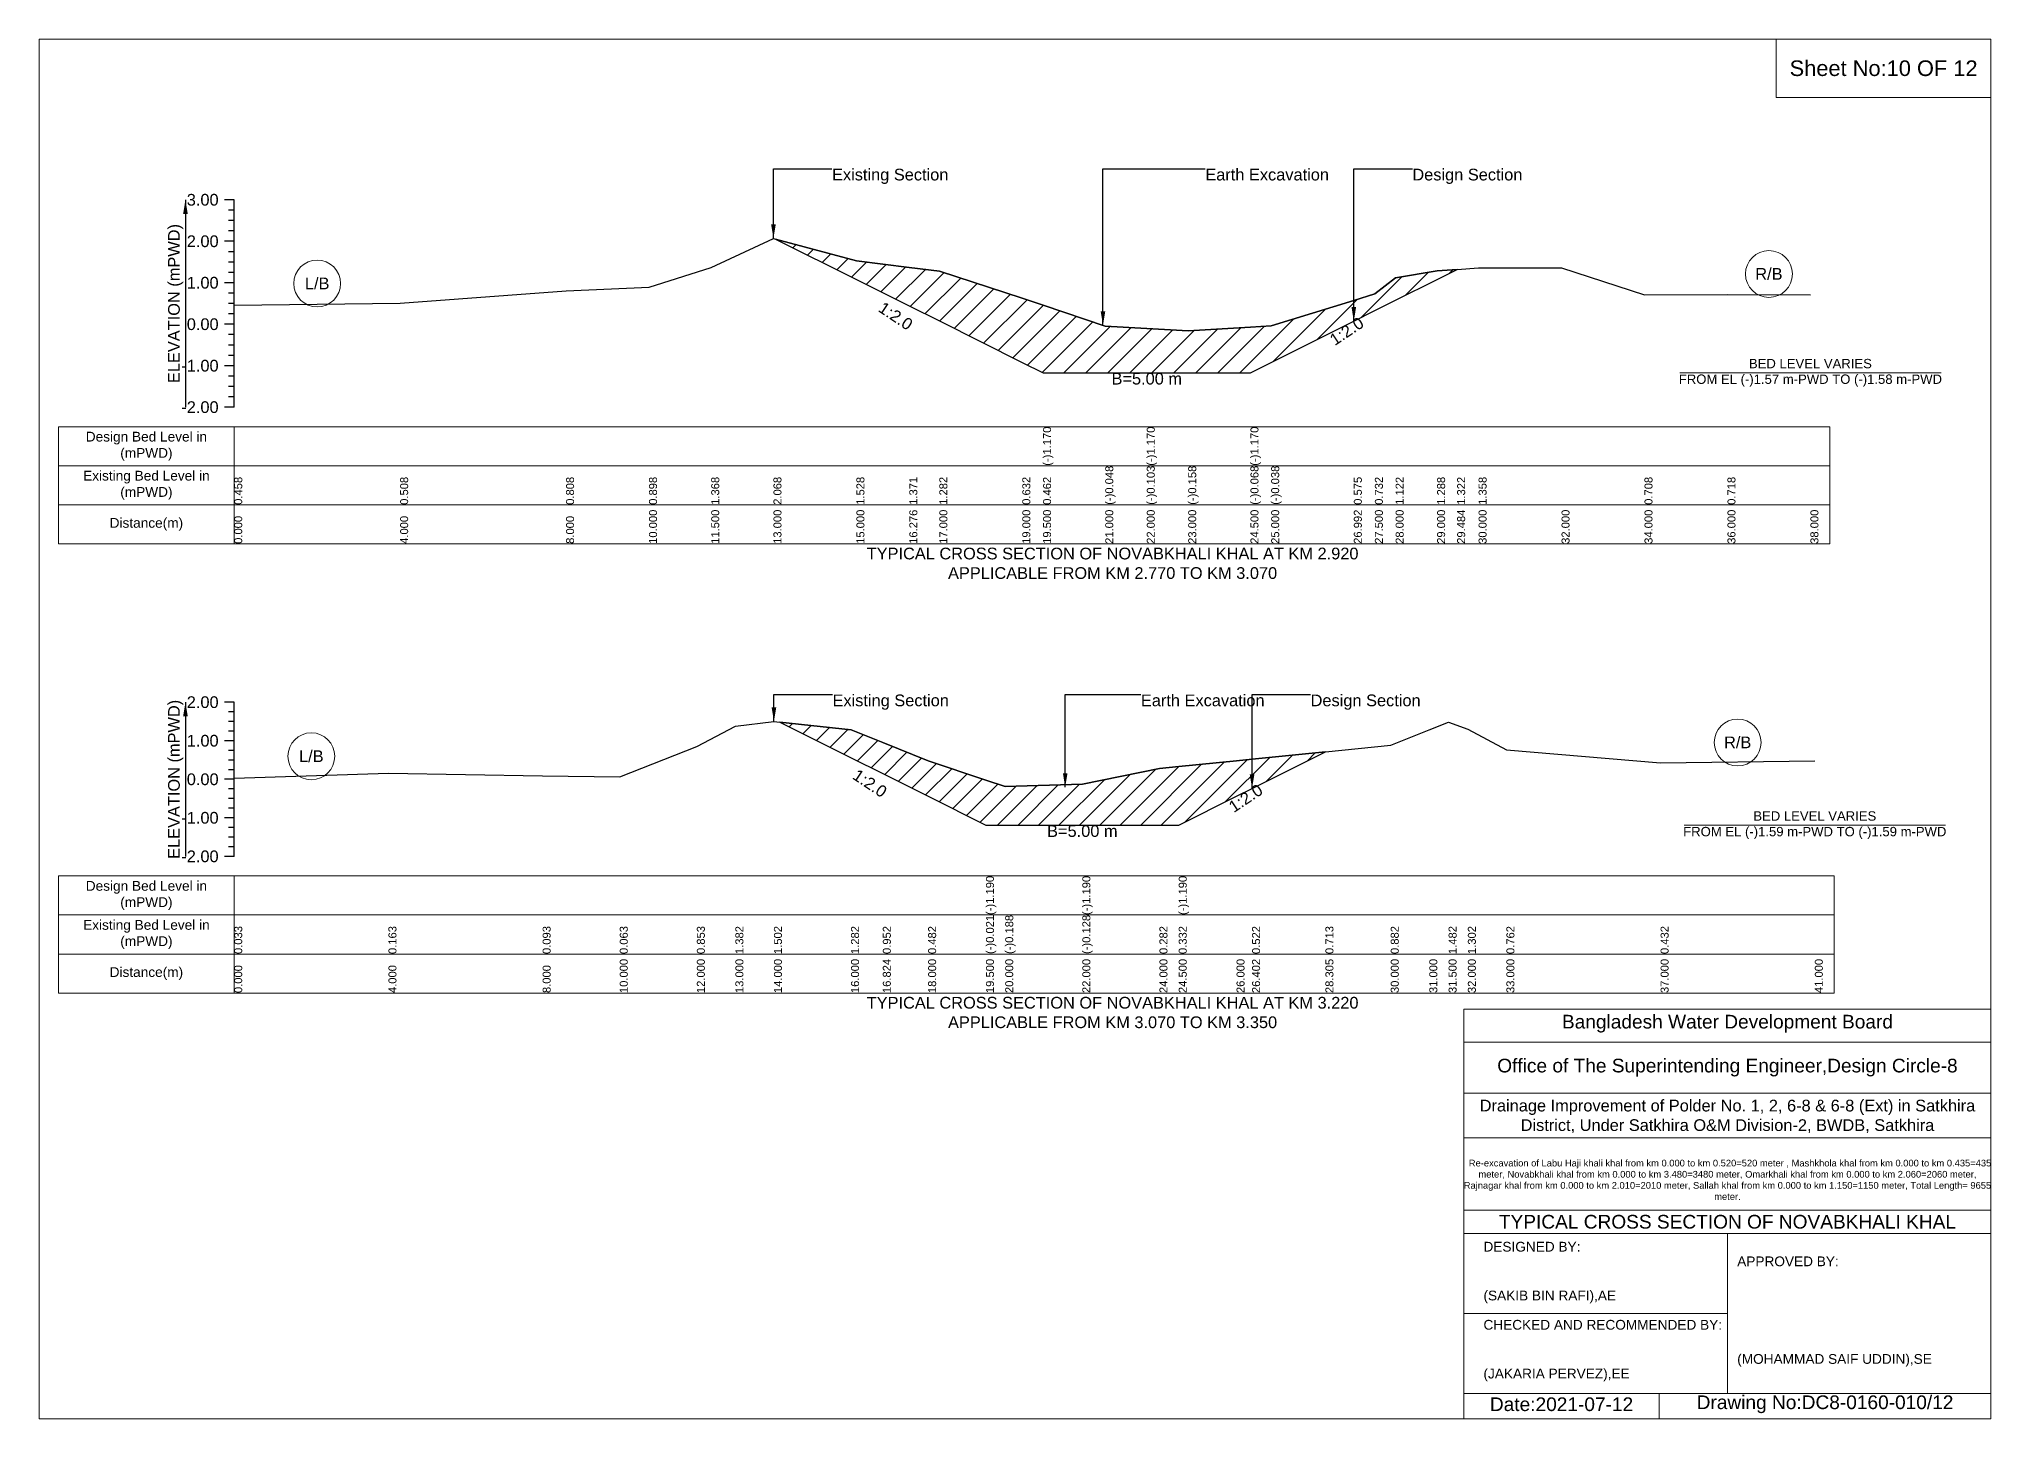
# Model space of a CAD drawing. Header units: inches. Extents: x 91000 to 648000, y -5656 to 141.
# Drawn here: x 340000 to 348000, y -5656 to 0 of the extents above; entities that cross this region are included whole.
import ezdxf

# ---------------------------------------------------------------- set-up
doc = ezdxf.new("R2010")
doc.units = ezdxf.units.IN
doc.header["$LTSCALE"] = 7
doc.header["$MEASUREMENT"] = 0
for name, color, linetype, lineweight in [('Cross section Data Border', 7, 'Continuous', 9), ('Cross Section Labels', 7, 'Continuous', 9), ('Existing_Bed_Level for Xsection', 7, 'Continuous', 25)]:
    doc.layers.add(name, color=color, linetype=linetype, lineweight=lineweight)
doc.styles.get("Standard").update_dxf_attribs({"font": 'arial.ttf'})
doc.dimstyles.get("Standard").update_dxf_attribs({"dimtxt": 0.18, "dimasz": 0.18, "dimexe": 0.18, "dimexo": 0.0625, "dimgap": 0.09, "dimtad": 0, "dimtih": 1, "dimtoh": 1, "dimdec": 4, "dimzin": 0, "dimdsep": 46, "dimtxsty": 'Standard', "dimcen": 0.09, "dimadec": 0, "dimazin": 0, "dimtfac": 1, "dimtdec": 4, "dimtofl": 0, "dimtmove": 0, "dimatfit": 3, "dimfxl": 1, "dimtolj": 1, "dimtzin": 0, "dimarcsym": 0})

msp = doc.modelspace()

# ---------------------------------------------------------------- hatches: boundary and pattern name
at = {"layer": 'Existing_Bed_Level for Xsection'}
h = msp.add_hatch(dxfattribs=at)
h.set_pattern_fill('ANSI31', color=256, scale=510, style=0)
h.paths.add_polyline_path([(343018.9, -820), (343350, -985.5), (343566.9, -1094), (343690, -1155.5), (344030, -1325.5), (344115, -1368), (344370, -1368), (344540, -1368), (344710, -1368), (344965, -1368), (345050, -1325.5), (345388.6, -1156.2), (345475, -1113), (345560, -1070.5), (345730, -985.5), (345812.2, -944.4), (345730, -950.2), (345560, -978.4), (345475, -1044.7), (345388.6, -1071.3), (345050, -1175.6), (344965, -1180.7), (344710, -1196), (344540, -1186.7), (344370, -1177.3), (344115, -1090.6), (344030, -1061.7), (343690, -951.2), (343566.9, -936.1), (343350, -909.4)])
h = msp.add_hatch(dxfattribs=at)
h.set_pattern_fill('ANSI31', color=256, scale=474, style=0)
h.paths.add_polyline_path([(343035.5, -2799.6), (343328, -2945.8), (343458.2, -3010.9), (343644, -3103.8), (343881, -3222.3), (343960, -3222.3), (344276, -3222.3), (344592, -3222.3), (344671, -3222.3), (344908, -3103.8), (344971.6, -3072), (345272.2, -2921.7), (344971.6, -2951.8), (344908, -2958.1), (344671, -2981.8), (344592, -2989.7), (344276, -3054.5), (343960, -3064), (343881, -3037.5), (343644, -2958.1), (343458.2, -2883.8), (343328, -2831.7)])

# ---------------------------------------------------------------- linework, layer by layer
at = {"layer": 'Cross section Data Border'}
for points in [[(340080, -1589.1), (347340, -1589.1), (347340, -2069.1), (340080, -2069.1)], [(340080, -3430.3), (347358, -3430.3), (347358, -3910.3), (340080, -3910.3)]]:
    msp.add_lwpolyline(points, close=True, dxfattribs=at)
for points in [[(340800, -1589.1), (340800, -2069.1)], [(340080, -1749.1), (347340, -1749.1)], [(340080, -1909.1), (347340, -1909.1)], [(340800, -3430.3), (340800, -3910.3)], [(340080, -3590.3), (347358, -3590.3)], [(340080, -3750.3), (347358, -3750.3)]]:
    msp.add_lwpolyline(points, dxfattribs=at)
at = {"layer": 'Cross Section Labels'}
for points in [[(340000, 0), (348000, 0), (348000, -5656), (340000, -5656)], [(347120, 0), (348000, 0), (348000, -240), (347120, -240)]]:
    msp.add_lwpolyline(points, close=True, dxfattribs=at)
for points in [[(346724.2, -1368), (347795.8, -1368)], [(346742.2, -3222.3), (347813.8, -3222.3)], [(345840, -5656), (345840, -3976), (348000, -3976)], [(345840, -4112), (348000, -4112)], [(345840, -4320), (348000, -4320)], [(345840, -4504), (348000, -4504)], [(345840, -4800), (348000, -4800)], [(345840, -4896), (348000, -4896)], [(346920, -4896), (346920, -5552)], [(345840, -5224), (346920, -5224)], [(345840, -5552), (348000, -5552)], [(346640, -5552), (346640, -5656)]]:
    msp.add_lwpolyline(points, dxfattribs=at)
for centre in [(347090, -962.9), (341140, -1002), (346962, -2883.1), (341116, -2939.8)]:
    msp.add_circle(centre, 96, dxfattribs=at)
at = {"layer": 'Existing_Bed_Level for Xsection'}
for points in [[(340800, -659.1), (340760, -659.1)], [(340800, -701.6), (340776, -701.6)], [(340800, -1509.1), (340800, -1339.1), (340800, -1169.1), (340800, -999.1), (340800, -829.1), (340800, -659.1)], [(340800, -744.1), (340776, -744.1)], [(340800, -786.6), (340776, -786.6)], [(340800, -829.1), (340760, -829.1)], [(340800, -871.6), (340776, -871.6)], [(340800, -1091.3), (341480, -1082.8), (342160, -1031.8), (342500, -1016.5), (342755, -936.6), (343010, -817.6), (343018.9, -820), (343350, -909.4), (343566.9, -936.1), (343690, -951.2), (344030, -1061.7), (344115, -1090.6), (344115, -1090.6), (344370, -1177.3), (344540, -1186.7), (344540, -1186.7), (344710, -1196), (344965, -1180.7), (344965, -1180.7), (345050, -1175.6), (345388.6, -1071.3), (345475, -1044.7), (345560, -978.4), (345730, -950.2), (345812.2, -944.4), (345900, -938.3), (346240, -938.3), (346580, -1048.8), (346920, -1047.1), (347260, -1048.8)], [(340800, -914.1), (340776, -914.1)], [(340800, -956.6), (340776, -956.6)], [(340800, -999.1), (340760, -999.1)], [(340800, -1041.6), (340776, -1041.6)], [(340800, -1084.1), (340776, -1084.1)], [(340800, -1169.1), (340760, -1169.1)], [(340800, -1126.6), (340776, -1126.6)], [(340800, -1211.6), (340776, -1211.6)], [(340800, -1254.1), (340776, -1254.1)], [(340800, -1339.1), (340760, -1339.1)], [(340800, -1296.6), (340776, -1296.6)], [(340800, -1381.6), (340776, -1381.6)], [(340800, -1424.1), (340776, -1424.1)], [(340800, -1509.1), (340760, -1509.1)], [(340800, -1466.6), (340776, -1466.6)], [(340800, -2718.3), (340760, -2718.3)], [(340800, -3350.3), (340800, -3192.3), (340800, -3034.3), (340800, -2876.3), (340800, -2718.3)], [(340800, -2757.8), (340776, -2757.8)], [(340800, -2797.3), (340776, -2797.3)], [(340800, -3029.1), (341432, -3008.5), (342064, -3019.6), (342380, -3024.3), (342696, -2899.5), (342854, -2815.9), (343012, -2797), (343035.5, -2799.6), (343328, -2831.7), (343458.2, -2883.8), (343644, -2958.1), (343881, -3037.5), (343881, -3037.5), (343960, -3064), (344276, -3054.5), (344276, -3054.5), (344592, -2989.7), (344671, -2981.8), (344671, -2981.8), (344908, -2958.1), (344971.6, -2951.8), (345272.2, -2921.7), (345540, -2894.9), (345698, -2831.7), (345777, -2800.1), (345856, -2828.6), (346014, -2913.9), (346646, -2966), (347278, -2958.1)], [(340800, -2876.3), (340760, -2876.3)], [(340800, -2836.8), (340776, -2836.8)], [(340800, -2915.8), (340776, -2915.8)], [(340800, -2955.3), (340776, -2955.3)], [(340800, -3034.3), (340760, -3034.3)], [(340800, -2994.8), (340776, -2994.8)], [(340800, -3073.8), (340776, -3073.8)], [(340800, -3113.3), (340776, -3113.3)], [(340800, -3192.3), (340760, -3192.3)], [(340800, -3152.8), (340776, -3152.8)], [(340800, -3231.8), (340776, -3231.8)], [(340800, -3271.3), (340776, -3271.3)], [(340800, -3350.3), (340760, -3350.3)], [(340800, -3310.8), (340776, -3310.8)]]:
    msp.add_lwpolyline(points, dxfattribs=at)
for points in [[(343018.9, -820), (343350, -985.5), (343566.9, -1094), (343690, -1155.5), (344030, -1325.5), (344115, -1368), (344115, -1368), (344370, -1368), (344540, -1368), (344540, -1368), (344710, -1368), (344965, -1368), (344965, -1368), (345050, -1325.5), (345388.6, -1156.2), (345475, -1113), (345560, -1070.5), (345730, -985.5), (345812.2, -944.4), (345812.2, -944.4), (345812.2, -944.4), (345730, -950.2), (345560, -978.4), (345475, -1044.7), (345388.6, -1071.3), (345050, -1175.6), (344965, -1180.7), (344965, -1180.7), (344710, -1196), (344540, -1186.7), (344540, -1186.7), (344370, -1177.3), (344115, -1090.6), (344115, -1090.6), (344030, -1061.7), (343690, -951.2), (343566.9, -936.1), (343350, -909.4)], [(343035.5, -2799.6), (343035.5, -2799.6), (343328, -2945.8), (343458.2, -3010.9), (343644, -3103.8), (343881, -3222.3), (343881, -3222.3), (343960, -3222.3), (344276, -3222.3), (344276, -3222.3), (344592, -3222.3), (344671, -3222.3), (344671, -3222.3), (344908, -3103.8), (344971.6, -3072), (345272.2, -2921.7), (345272.2, -2921.7), (345272.2, -2921.7), (344971.6, -2951.8), (344908, -2958.1), (344671, -2981.8), (344671, -2981.8), (344592, -2989.7), (344276, -3054.5), (344276, -3054.5), (343960, -3064), (343881, -3037.5), (343881, -3037.5), (343644, -2958.1), (343458.2, -2883.8), (343328, -2831.7), (343035.5, -2799.6)]]:
    msp.add_lwpolyline(points, close=True, dxfattribs=at)

# ---------------------------------------------------------------- texts
at = {"layer": 'Cross section Data Border', "char_height": 40, "width": 640, "attachment_point": 5}
for s, insert in [('Design Bed Level in (mPWD)', (340440, -1669.1)), ('Existing Bed Level in (mPWD)', (340440, -1829.1)), ('Distance(m)', (340440, -1989.1)), ('Design Bed Level in (mPWD)', (340440, -3510.3)), ('Existing Bed Level in (mPWD)', (340440, -3670.3)), ('Distance(m)', (340440, -3830.3))]:
    msp.add_mtext(s, dxfattribs=dict(at, insert=insert))
at = {"layer": 'Cross Section Labels'}
for s, insert, char_height, attachment_point in [('Sheet No:10 OF 12', (347560, -120), 64, 5), ('Existing Section', (343250, -531.6), 48, 1), ('Earth Excavation', (344780, -531.6), 48, 1), ('Design Section', (345628.6, -531.6), 48, 1), ('R/B', (347090, -962.9), 48, 5), ('L/B', (341140, -1002), 48, 5), ('BED LEVEL VARIES ^JFROM EL (-)1.57 m-PWD TO (-)1.58 m-PWD', (347260, -1368), 38.4, 5), ('B=5.00 m', (344540, -1368), 48, 2), ('TYPICAL CROSS SECTION OF NOVABKHALI KHAL AT KM 2.920^JAPPLICABLE FROM KM 2.770 TO KM 3.070', (344400, -2149.1), 48, 5), ('Existing Section', (343252, -2686.7), 48, 1), ('Earth Excavation', (344516, -2686.7), 48, 1), ('Design Section', (345211.6, -2686.7), 48, 1), ('R/B', (346962, -2883.1), 48, 5), ('L/B', (341116, -2939.8), 48, 5), ('BED LEVEL VARIES ^JFROM EL (-)1.59 m-PWD TO (-)1.59 m-PWD', (347278, -3222.3), 38.4, 5), ('B=5.00 m', (344276, -3222.3), 48, 2), ('TYPICAL CROSS SECTION OF NOVABKHALI KHAL AT KM 3.220^JAPPLICABLE FROM KM 3.070 TO KM 3.350', (344400, -3990.3), 48, 5), ('Bangladesh Water Development Board', (346920, -4036), 56, 5), ('Office of The Superintending Engineer,Design Circle-8', (346920, -4216), 56, 5)]:
    msp.add_mtext(s, dxfattribs=dict(at, insert=insert, char_height=char_height, attachment_point=attachment_point))
at = {"layer": 'Cross Section Labels', "char_height": 48, "attachment_point": 2}
for insert, rotation in [((343524.4, -1115.3), 326.30993), ((345346.1, -1177.5), 33.69007), ((343418.7, -3030.7), 326.30993), ((344932.1, -3091.8), 33.69007)]:
    msp.add_mtext('1:2.0', dxfattribs=dict(at, insert=insert, rotation=rotation))
at = {"layer": 'Cross Section Labels'}
for s, insert, char_height, width, attachment_point in [('Drainage Improvement of Polder No. 1, 2, 6-8 & 6-8 (Ext) in Satkhira District, Under Satkhira O&M Division-2, BWDB, Satkhira', (346920, -4416), 48, 2240, 5), ('  Re-excavation of Labu Haji khali khal from km 0.000 to km 0.520=520 meter , Mashkhola khal from km 0.000 to km 0.435=435 meter, Novabkhali khal from km 0.000 to km 3.480=3480 meter, Omarkhali khal from km 0.000 to km 2.060=2060 meter, Rajnagar khal from km 0.000 to km 2.010=2010 meter, Sallah khal from km 0.000 to km 1.150=1150 meter, Total Length= 9655 meter. ', (346920, -4676), 27.4148, 2160, 5), ('TYPICAL CROSS SECTION OF NOVABKHALI KHAL', (346920, -4848), 56, 2240, 5), ('DESIGNED BY:^J^J^J(SAKIB BIN RAFI),AE', (345920, -5056), 40, 1120, 4), ('APPROVED BY:^J^J^J^J^J^J(MOHAMMAD SAIF UDDIN),SE', (346960, -5216), 40, 1120, 4), ('CHECKED AND RECOMMENDED BY:^J^J^J(JAKARIA PERVEZ),EE', (345920, -5376), 40, 1120, 4), ('Date:2021-07-12', (346240, -5596), 56, 1120, 5), ('Drawing No:DC8-0160-010/12', (347320, -5596), 56, 1760, 5)]:
    msp.add_mtext(s, dxfattribs=dict(at, insert=insert, char_height=char_height, width=width, attachment_point=attachment_point))
at = {"layer": 'Existing_Bed_Level for Xsection', "char_height": 48, "attachment_point": 6}
for s, insert in [('3.00', (340736, -659.1)), ('2.00', (340736, -829.1)), ('1.00', (340736, -999.1)), ('0.00', (340736, -1169.1)), ('-1.00', (340736, -1339.1)), ('-2.00', (340736, -1509.1)), ('2.00', (340736, -2718.3)), ('1.00', (340736, -2876.3)), ('0.00', (340736, -3034.3)), ('-1.00', (340736, -3192.3)), ('-2.00', (340736, -3350.3))]:
    msp.add_mtext(s, dxfattribs=dict(at, insert=insert))
at = {"layer": 'Existing_Bed_Level for Xsection', "rotation": 90}
for s, insert, char_height, attachment_point in [('ELEVATION (mPWD)', (340560, -1084.1), 48, 5), ('(-)1.170', (344115, -1749.1), 32.8, 1), ('(-)1.170', (344540, -1749.1), 32.8, 1), ('(-)1.170', (344965, -1749.1), 32.8, 1), ('(-)0.048', (344370, -1909.1), 32.8, 1), ('(-)0.103', (344540, -1909.1), 32.8, 1), ('(-)0.158', (344710, -1909.1), 32.8, 1), ('(-)0.068', (344965, -1909.1), 32.8, 1), ('(-)0.038', (345050, -1909.1), 32.8, 1), ('0.458', (340800, -1909.1), 32.8, 1), ('0.508', (341480, -1909.1), 32.8, 1), ('0.808', (342160, -1909.1), 32.8, 1), ('0.898', (342500, -1909.1), 32.8, 1), ('1.368', (342755, -1909.1), 32.8, 1), ('2.068', (343010, -1909.1), 32.8, 1), ('1.528', (343350, -1909.1), 32.8, 1), ('1.371', (343566.9, -1909.1), 32.8, 1), ('1.282', (343690, -1909.1), 32.8, 1), ('0.632', (344030, -1909.1), 32.8, 1), ('0.462', (344115, -1909.1), 32.8, 1), ('0.575', (345388.6, -1909.1), 32.8, 1), ('0.732', (345475, -1909.1), 32.8, 1), ('1.122', (345560, -1909.1), 32.8, 1), ('1.288', (345730, -1909.1), 32.8, 1), ('1.322', (345812.2, -1909.1), 32.8, 1), ('1.358', (345900, -1909.1), 32.8, 1), ('0.708', (346580, -1909.1), 32.8, 1), ('0.718', (346920, -1909.1), 32.8, 1), ('0.000', (340800, -2069.1), 32.8, 1), ('4.000', (341480, -2069.1), 32.8, 1), ('8.000', (342160, -2069.1), 32.8, 1), ('10.000', (342500, -2069.1), 32.8, 1), ('11.500', (342755, -2069.1), 32.8, 1), ('13.000', (343010, -2069.1), 32.8, 1), ('15.000', (343350, -2069.1), 32.8, 1), ('16.276', (343566.9, -2069.1), 32.8, 1), ('17.000', (343690, -2069.1), 32.8, 1), ('19.000', (344030, -2069.1), 32.8, 1), ('19.500', (344115, -2069.1), 32.8, 1), ('21.000', (344370, -2069.1), 32.8, 1), ('22.000', (344540, -2069.1), 32.8, 1), ('23.000', (344710, -2069.1), 32.8, 1), ('24.500', (344965, -2069.1), 32.8, 1), ('25.000', (345050, -2069.1), 32.8, 1), ('26.992', (345388.6, -2069.1), 32.8, 1), ('27.500', (345475, -2069.1), 32.8, 1), ('28.000', (345560, -2069.1), 32.8, 1), ('29.000', (345730, -2069.1), 32.8, 1), ('29.484', (345812.2, -2069.1), 32.8, 1), ('30.000', (345900, -2069.1), 32.8, 1), ('32.000', (346240, -2069.1), 32.8, 1), ('34.000', (346580, -2069.1), 32.8, 1), ('36.000', (346920, -2069.1), 32.8, 1), ('38.000', (347260, -2069.1), 32.8, 1), ('ELEVATION (mPWD)', (340560, -3034.3), 48, 5), ('(-)1.190', (343881, -3590.3), 32.8, 1), ('(-)1.190', (344276, -3590.3), 32.8, 1), ('(-)1.190', (344671, -3590.3), 32.8, 1), ('(-)0.021', (343881, -3750.3), 32.8, 1), ('(-)0.188', (343960, -3750.3), 32.8, 1), ('(-)0.128', (344276, -3750.3), 32.8, 1), ('0.033', (340800, -3750.3), 32.8, 1), ('0.163', (341432, -3750.3), 32.8, 1), ('0.093', (342064, -3750.3), 32.8, 1), ('0.063', (342380, -3750.3), 32.8, 1), ('0.853', (342696, -3750.3), 32.8, 1), ('1.382', (342854, -3750.3), 32.8, 1), ('1.502', (343012, -3750.3), 32.8, 1), ('1.282', (343328, -3750.3), 32.8, 1), ('0.952', (343458.2, -3750.3), 32.8, 1), ('0.482', (343644, -3750.3), 32.8, 1), ('0.282', (344592, -3750.3), 32.8, 1), ('0.332', (344671, -3750.3), 32.8, 1), ('0.522', (344971.6, -3750.3), 32.8, 1), ('0.713', (345272.2, -3750.3), 32.8, 1), ('0.882', (345540, -3750.3), 32.8, 1), ('1.482', (345777, -3750.3), 32.8, 1), ('1.302', (345856, -3750.3), 32.8, 1), ('0.762', (346014, -3750.3), 32.8, 1), ('0.432', (346646, -3750.3), 32.8, 1), ('0.000', (340800, -3910.3), 32.8, 1), ('4.000', (341432, -3910.3), 32.8, 1), ('8.000', (342064, -3910.3), 32.8, 1), ('10.000', (342380, -3910.3), 32.8, 1), ('12.000', (342696, -3910.3), 32.8, 1), ('13.000', (342854, -3910.3), 32.8, 1), ('14.000', (343012, -3910.3), 32.8, 1), ('16.000', (343328, -3910.3), 32.8, 1), ('16.824', (343458.2, -3910.3), 32.8, 1), ('18.000', (343644, -3910.3), 32.8, 1), ('19.500', (343881, -3910.3), 32.8, 1), ('20.000', (343960, -3910.3), 32.8, 1), ('22.000', (344276, -3910.3), 32.8, 1), ('24.000', (344592, -3910.3), 32.8, 1), ('24.500', (344671, -3910.3), 32.8, 1), ('26.000', (344908, -3910.3), 32.8, 1), ('26.402', (344971.6, -3910.3), 32.8, 1), ('28.305', (345272.2, -3910.3), 32.8, 1), ('30.000', (345540, -3910.3), 32.8, 1), ('31.000', (345698, -3910.3), 32.8, 1), ('31.500', (345777, -3910.3), 32.8, 1), ('32.000', (345856, -3910.3), 32.8, 1), ('33.000', (346014, -3910.3), 32.8, 1), ('37.000', (346646, -3910.3), 32.8, 1), ('41.000', (347278, -3910.3), 32.8, 1)]:
    msp.add_mtext(s, dxfattribs=dict(at, insert=insert, char_height=char_height, attachment_point=attachment_point))

# ---------------------------------------------------------------- leaders
at = {"layer": 'Cross Section Labels', "annotation_type": 0, "has_hookline": 1, "hookline_direction": 0}
for points, text_width in [([(343010, -817.6), (343010, -531.6), (343249.9, -531.6)], 467.2), ([(344360.6, -1173.4), (344360.6, -531.6), (344779.9, -531.6)], 497), ([(345388.6, -1156.2), (345388.6, -531.6), (345628.5, -531.6)], 441.2), ([(343012, -2797), (343012, -2686.7), (343251.9, -2686.7)], 467.2), ([(344205.8, -3066.7), (344205.8, -2686.7), (344515.9, -2686.7)], 497), ([(344971.6, -3072), (344971.6, -2686.7), (345211.5, -2686.7)], 441.2)]:
    msp.add_leader(points, dimstyle='Standard', override={"dimasz": 57.6}, dxfattribs=dict(at, text_width=text_width))
at = {"layer": 'Existing_Bed_Level for Xsection'}
for points in [[(340600, -659.1), (340600, -1509.1)], [(340600, -2718.3), (340600, -3350.3)]]:
    msp.add_leader(points, dimstyle='Standard', override={"dimasz": 57.6}, dxfattribs=at)

doc.saveas('drawing.dxf')
